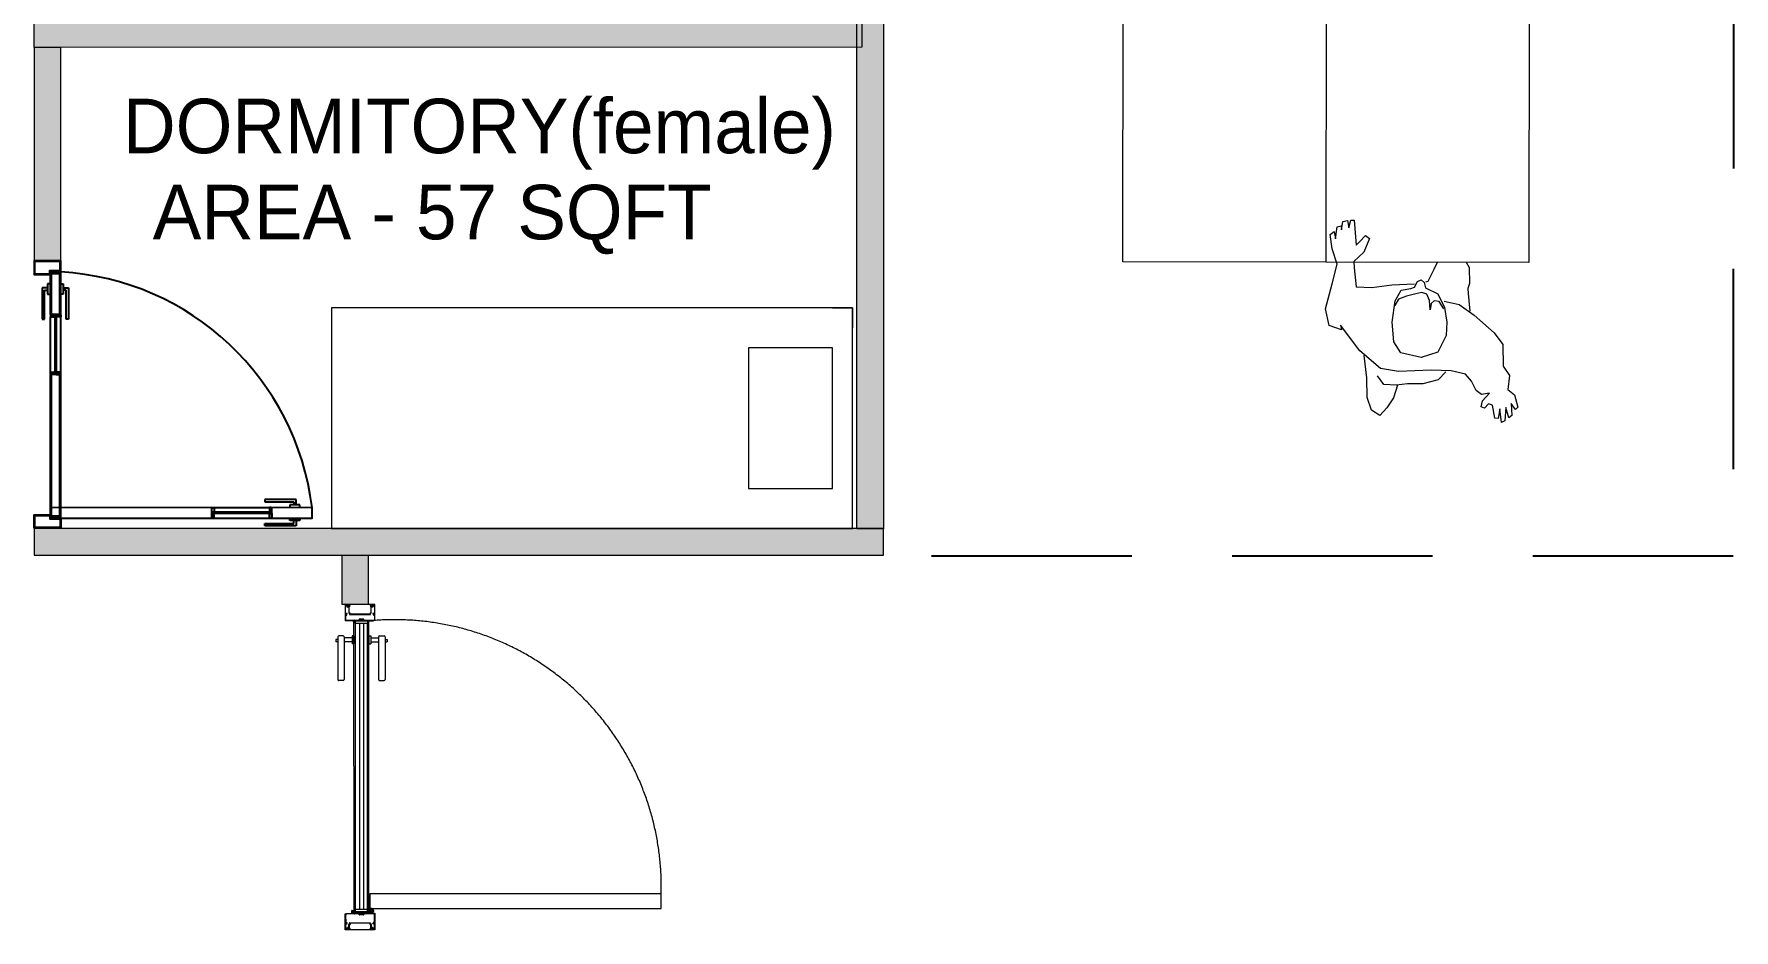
# Model space of a CAD drawing. Header units: millimetres. Extents: x -774950 to -670403, y -1165325 to -1109738.
# Drawn here: x -692792 to -686431, y -1151840 to -1148487 of the extents above; entities that cross this region are included whole.
import ezdxf

# ---------------------------------------------------------------- set-up
doc = ezdxf.new("R2010")
doc.units = ezdxf.units.MM
doc.header["$LTSCALE"] = 3000
doc.header["$MEASUREMENT"] = 0
doc.linetypes.add('DASHED', pattern=[0.75, 0.5, -0.25])
doc.linetypes.add('HIDDEN', pattern=[0.375, 0.25, -0.125])
doc.layers.get('0').update_dxf_attribs({"linetype": 'CONTINUOUS'})
for name, color, linetype, lineweight in [('1-fur', 8, 'CONTINUOUS', 0), ('A-DOOR-FULL', 40, 'CONTINUOUS', 18), ('DR-GLASS', 170, 'CONTINUOUS', 13), ('GYM. equi.', 9, 'CONTINUOUS', 9), ('I- FURN', 251, 'CONTINUOUS', 9), ('IN-DOOR', 8, 'CONTINUOUS', 0), ('PR-HATCH', 8, 'CONTINUOUS', 0), ('T-LAYOUT', 7, 'CONTINUOUS', 13), ('TOA_DOOR', 7, 'CONTINUOUS', 25)]:
    doc.layers.add(name, color=color, linetype=linetype, lineweight=lineweight)
doc.layers.add('PR-FULL HT', color=7, linetype='CONTINUOUS', lineweight=13, true_color=0x6e3e30)
doc.layers.add('RADIUS', color=8, linetype='HIDDEN')
doc.styles.add('123', font='arial.ttf', dxfattribs={"height": 0.2})
doc.styles.add('CENTURY GOTHIC', font='GOTHIC.TTF')

# ---------------------------------------------------------------- blocks, each defined once
blk = doc.blocks.new('A$C6E523535')
at = {"ltscale": 0.4}
for p, q in [((4471.8, -239.4), (1721.8, -239.4)), ((1721.8, -239.4), (1721.8, -1759.4)), ((4471.8, -1759.4), (4471.8, -239.4)), ((1721.8, -1759.4), (4471.8, -1759.4))]:
    blk.add_line(p, q, dxfattribs=at)
at = {"linetype": 'ByBlock'}
for p, q in [((3088.7, -1759.4), (3088.7, -239.4)), ((3104.9, -1759.4), (3104.9, -239.4)), ((3088.7, -999.4), (1721.8, -999.4)), ((3104.9, -999.4), (4471.8, -999.4))]:
    blk.add_line(p, q, dxfattribs=at)
for points in [[(1576.4, -787), (1563.7, -843.5), (1523.6, -899), (1457.4, -974.6), (1413.9, -1006.7), (1333.6, -1007.9), (1298.9, -1031.9), (1246.4, -1025.7), (1226.4, -1050.2), (1179.5, -1063.2), (1171.4, -1054.5), (1193.1, -1038.4), (1148.6, -1041), (1140.6, -1030.1), (1179, -1018.9), (1128.5, -1014.9), (1122.7, -1002), (1173.6, -995.5), (1137.9, -989.9), (1138.4, -977.3), (1187.3, -968.6), (1192.1, -954), (1175.7, -938.6), (1180.4, -926.1), (1203.5, -931.2), (1232, -957.6), (1226.8, -927.9), (1242.4, -907.4), (1276.8, -889.7), (1303, -867.5), (1315.6, -813.1), (1318.4, -739.3), (1312.5, -616.7), (1323.5, -549.6), (1389.8, -471.9), (1485.4, -399.6), (1468.4, -403.2), (1484.9, -357.4), (1546.7, -342.8), (1640.8, -367.5), (1714, -387.1), (1771.7, -368.2), (1824.8, -359.6), (1836.9, -374.9), (1809.3, -380.2), (1853.4, -386), (1857, -400.9), (1842.2, -402.5), (1873.7, -407.9), (1877.3, -424.9), (1849.6, -430.2), (1878.9, -437.6), (1878.4, -450.3), (1785.2, -457.3), (1797.4, -470.4), (1821.9, -492.5), (1810.8, -506.8), (1758.8, -485.9), (1724.3, -448.7), (1701, -449.9), (1628.9, -457.7), (1626.7, -516.7), (1636.6, -591), (1640.8, -676.7)], [(1262, -612.7), (1213.9, -598.2), (1176.8, -573.6), (1148.3, -547.2), (1168.5, -516.3), (1215.6, -499.1), (1289.5, -497.7), (1372.3, -488.1)], [(1312.1, -793.9), (1281.5, -765.4), (1266.8, -707.8), (1266.9, -650.9), (1262.1, -608.5), (1263.9, -562.1), (1296.5, -538)], [(1547.8, -786.1), (1575, -768), (1577.8, -749.1), (1567.7, -738.2), (1543.2, -735.2), (1578.4, -732.3), (1602, -722.6), (1609.1, -703.9), (1603.6, -680.5), (1594.4, -646.3), (1582.8, -616.4), (1560.1, -602.9)], [(1648.5, -718.2), (1650.5, -726.5), (1696.1, -749.4), (1721.8, -761.9)], [(1721.8, -869.7), (1701.7, -880.4), (1642.5, -882.4), (1623.7, -875.3), (1604.7, -876.7), (1539, -882.7)], [(1234.2, -957.7), (1235, -991.5), (1246.4, -1023.6)], [(4617.3, -1442.4), (4630, -1498.9), (4670.1, -1554.4), (4736.3, -1629.9), (4779.7, -1662), (4860, -1663.2), (4894.7, -1687.2), (4947.3, -1681), (4967.2, -1705.6), (5014.2, -1718.6), (5022.3, -1709.9), (5000.6, -1693.8), (5045, -1696.3), (5053.1, -1685.5), (5014.6, -1674.3), (5065.2, -1670.3), (5071, -1657.4), (5020.1, -1650.9), (5055.8, -1645.3), (5055.3, -1632.7), (5006.4, -1624), (5001.6, -1609.4), (5017.9, -1594), (5013.2, -1581.5), (4990.2, -1586.6), (4961.6, -1613), (4966.8, -1583.2), (4951.3, -1562.7), (4916.8, -1545), (4890.6, -1522.8), (4878, -1468.4), (4875.2, -1394.7), (4881.2, -1272.1), (4870.2, -1205), (4803.9, -1127.3), (4708.3, -1054.9), (4725.3, -1058.5), (4708.8, -1012.7), (4647, -998.2), (4552.9, -1022.8), (4479.7, -1042.5), (4422, -1023.6), (4368.9, -1015), (4356.8, -1030.2), (4384.4, -1035.5), (4340.3, -1041.4), (4336.6, -1056.3), (4351.5, -1057.9), (4320, -1063.3), (4316.4, -1080.3), (4344.1, -1085.6), (4314.8, -1093), (4315.3, -1105.7), (4408.4, -1112.7), (4396.3, -1125.8), (4371.8, -1147.8), (4382.9, -1162.2), (4434.9, -1141.2), (4469.4, -1104.1), (4492.6, -1105.3), (4564.7, -1113.1), (4567, -1172.1), (4557.1, -1246.3), (4552.9, -1332)], [(4931.7, -1268.1), (4979.7, -1253.6), (5016.8, -1229), (5045.4, -1202.6), (5025.2, -1171.7), (4978.1, -1154.5), (4904.1, -1153.1), (4821.4, -1143.5)], [(4881.5, -1449.3), (4912.1, -1420.7), (4926.9, -1363.2), (4926.8, -1306.2), (4931.5, -1263.9), (4929.8, -1217.5), (4897.2, -1193.4)], [(4645.9, -1441.5), (4618.7, -1423.4), (4615.9, -1404.5), (4626, -1393.5), (4650.5, -1390.6), (4615.2, -1387.6), (4591.6, -1378), (4584.6, -1359.2), (4590, -1335.8), (4599.3, -1301.7), (4610.8, -1271.7), (4633.6, -1258.2)], [(4545.2, -1373.6), (4543.2, -1381.9), (4497.6, -1404.7), (4471.8, -1417.2)], [(4471.8, -1525.1), (4492, -1535.8), (4551.2, -1537.7), (4569.9, -1530.7), (4589, -1532.1), (4654.7, -1538.1)]]:
    blk.add_lwpolyline(points)
for points in [[(1656.4, -701.4), (1645.4, -712.3), (1625.4, -717.7), (1603.9, -763.4), (1553.1, -788.3), (1497.9, -796.7), (1447.3, -794.8), (1385.7, -764.2), (1365.5, -700.9), (1383.3, -625.1), (1424.4, -599.2), (1497.2, -592), (1577, -603.5), (1616.9, -626.8), (1623.9, -662.9), (1628.3, -676.4), (1649.1, -687.1)], [(4537.3, -1356.8), (4548.3, -1367.6), (4568.2, -1373.1), (4589.7, -1418.8), (4640.6, -1443.6), (4695.8, -1452.1), (4746.4, -1450.2), (4808, -1419.6), (4828.2, -1356.3), (4810.4, -1280.5), (4769.3, -1254.6), (4696.5, -1247.4), (4616.7, -1258.9), (4576.8, -1282.1), (4569.7, -1318.3), (4565.3, -1331.8), (4544.5, -1342.4)]]:
    blk.add_lwpolyline(points, close=True)
blk = doc.blocks.new('*U91')
at = {"layer": 'PR-HATCH'}
h = blk.add_hatch(color=256, dxfattribs=at)
h.dxf.hatch_style = 1
h.paths.add_polyline_path([(-96940.1, -39967.2), (-85742.7, -39967.2), (-85742.7, -39867.2), (-96940.1, -39867.2)])
at = {"layer": 'PR-FULL HT', "elevation": 0}
blk.add_lwpolyline([(-96940.1, -39967.2), (-85742.7, -39967.2), (-85742.7, -39867.2), (-96940.1, -39867.2)], close=True, dxfattribs=at)
blk = doc.blocks.new('rub1')
at = {"lineweight": 20}
h = blk.add_hatch(color=8, dxfattribs=at)
h.paths.add_polyline_path([(285.1, 663.6), (284.4, 663.6, 0.06789), (284.3, 663.1), (284, 663.1), (284, 663.6), (283.7, 663.6), (283.7, 662.4), (284, 662.4), (284, 662.9), (284.3, 662.9, 0.066804), (284.4, 662.3), (285.1, 662.3, 0.299446), (285.5, 662.9), (285.5, 663.1, 0.299446)])
h.paths.add_polyline_path([(285.4, 663.1), (285.4, 662.9, -0.365226), (285, 662.5), (284.6, 662.5, -0.12053), (284.6, 663.5), (285, 663.5, -0.209232)], flags=16)
at = {"layer": '1-fur', "color": 8, "lineweight": 20}
for p, q in [((284.4, 663.6), (285.1, 663.6)), ((284.4, 662.3), (285.1, 662.3)), ((284.6, 663.5), (285, 663.5)), ((284.6, 662.5), (285, 662.5)), ((285.4, 663.1), (285.4, 662.9)), ((285.5, 663.1), (285.5, 662.9))]:
    blk.add_line(p, q, dxfattribs=at)
for points in [[(284, 662.9), (284, 662.4), (283.7, 662.4), (283.7, 663.6), (284, 663.6), (284, 663.1)], [(284.3, 663.1), (284, 663.1)], [(284, 662.9), (284.3, 662.9)]]:
    blk.add_lwpolyline(points, dxfattribs=at)
for centre, radius, start, end in [((286.3, 663), 1.99, 160.4255, 175.9608), ((286.3, 663), 1.99, 182.636, 197.9236), ((286.5, 663), 1.99, 165.4708, 192.9616), ((284.8, 662.9), 0.623, 16.2565, 63.5269), ((285, 662.9), 0.413, 282.3178, 2.5719), ((284.9, 663), 0.623, 3.1317, 69.8122), ((284.9, 662.9), 0.623, 290.1878, 356.8683)]:
    blk.add_arc(centre, radius, start, end, dxfattribs=at)
blk = doc.blocks.new('*U241')
at = {"layer": 'IN-DOOR', "color": 8, "ltscale": 2}
for p, q in [((-32.56, 3.81), (-32.56, 4.31)), ((-32.45, 4.42), (-27.72, 4.42)), ((-32.13, 4.42), (-32.13, 4.64)), ((-32.13, 4.64), (-31.89, 4.64)), ((-31.89, 4.42), (-31.89, 4.64)), ((-27.61, 3.81), (-27.61, 4.31)), ((-36, 3.3), (-36, 0)), ((-36, 3.29), (-36, 2.86)), ((-34.92, 3.3), (-35.99, 3.3)), ((-35.98, 2.84), (-35.92, 2.84)), ((-35.96, 3.17), (-35.96, 3.25)), ((-35.95, 3.26), (-34.97, 3.26)), ((-35.91, 2.83), (-35.91, 2.79)), ((-35.9, 2.78), (-35.83, 2.76)), ((-35.82, 2.77), (-35.86, 2.83)), ((-35.85, 2.84), (-35.11, 2.84)), ((-35.09, 2.88), (-35.81, 2.88)), ((-35.09, 2.82), (-35.11, 2.77)), ((-35.09, 2.76), (-34.98, 2.76)), ((-35.04, 2.83), (-35.04, 2.83)), ((-34.93, 2.81), (-35.02, 2.81)), ((-34.96, 3.25), (-34.96, 3.2)), ((-34.96, 2.74), (-34.96, 1.81)), ((-34.94, 3.18), (-34.94, 3.18)), ((-34.91, 3.21), (-34.91, 3.29)), ((-34.91, 0.51), (-34.91, 2.79)), ((-32.56, 2.62), (-32.56, 2.84)), ((-32.56, 2.84), (-31.66, 2.84)), ((-32.56, 2.62), (-31.66, 2.62)), ((-32.45, 3.7), (-27.72, 3.7)), ((-32.34, 2.84), (-32.34, 3.7)), ((-31.87, 2.84), (-31.87, 3.7)), ((-31.66, 2.62), (-31.66, 2.84)), ((-0.79, 3.21), (-0.79, 3.29)), ((-0.79, 0.51), (-0.79, 2.79)), ((-0.78, 3.3), (-0.01, 3.3)), ((-0.77, 2.81), (-0.68, 2.81)), ((-0.76, 3.18), (-0.76, 3.18)), ((-0.75, 3.25), (-0.75, 3.2)), ((-0.74, 2.74), (-0.74, 1.81)), ((-0.05, 3.26), (-0.73, 3.26)), ((-0.61, 2.76), (-0.72, 2.76)), ((-0.67, 2.83), (-0.67, 2.83)), ((-0.62, 2.82), (-0.59, 2.77)), ((-0.61, 2.88), (-0.19, 2.88)), ((-0.15, 2.84), (-0.6, 2.84)), ((-0.18, 2.77), (-0.14, 2.83)), ((-0.1, 2.78), (-0.17, 2.76)), ((-0.09, 2.83), (-0.09, 2.79)), ((-0.02, 2.84), (-0.08, 2.84)), ((-0.04, 3.17), (-0.04, 3.25)), ((0, 3.3), (0, 0)), ((0, 3.29), (0, 2.86)), ((-36, 0.44), (-36, 0.01)), ((-35.99, 0), (-34.92, 0)), ((-35.92, 0.46), (-35.98, 0.46)), ((-35.96, 0.05), (-35.96, 0.13)), ((-34.97, 0.04), (-35.95, 0.04)), ((-35.91, 0.5), (-35.91, 0.47)), ((-35.83, 0.54), (-35.9, 0.51)), ((-35.86, 0.47), (-35.82, 0.53)), ((-35.11, 0.46), (-35.85, 0.46)), ((-35.81, 0.42), (-35.09, 0.42)), ((-35.11, 0.52), (-35.09, 0.48)), ((-34.98, 0.54), (-35.09, 0.54)), ((-35.04, 0.47), (-35.04, 0.47)), ((-35.03, 0.2), (-35.03, 0.14)), ((-35.02, 0.49), (-34.93, 0.49)), ((-35.01, 0.22), (-35.01, 0.22)), ((-35.01, 0.12), (-34.93, 0.12)), ((-34.98, 0.18), (-34.99, 0.2)), ((-34.96, 1.81), (-34.97, 1.8)), ((-34.97, 1.8), (-34.96, 1.79)), ((-34.96, 1.79), (-34.96, 0.56)), ((-34.93, 0.16), (-34.96, 0.16)), ((-34.96, 0.1), (-34.96, 0.05)), ((-34.94, 0.12), (-34.94, 0.12)), ((-34.88, 0.19), (-34.92, 0.17)), ((-34.91, 0.1), (-34.91, 0.02)), ((-34.91, 0.01), (-34.91, 0.09)), ((-34.89, 0), (-34.2, 0)), ((-34.87, 0.08), (-34.85, 0.18)), ((-34.83, 0.06), (-34.85, 0.06)), ((-34.81, 0.05), (-34.82, 0.07)), ((-34.79, 0.07), (-34.8, 0.05)), ((-34.3, 0.06), (-34.77, 0.06)), ((-34.2, 0.81), (-34.2, 0)), ((-32.56, 0.98), (-32.56, 0.77)), ((-32.56, 0.98), (-31.66, 0.98)), ((-32.56, 0.77), (-31.66, 0.77)), ((-32.34, 0.77), (-32.34, -0.1)), ((-31.87, 0.77), (-31.87, -0.1)), ((-31.66, 0.98), (-31.66, 0.77)), ((-1.8, 0), (-1.8, 0.1)), ((-0.81, 0), (-1.8, 0)), ((-1.76, 0.06), (-1.65, 0.06)), ((-1.63, 0.07), (-1.62, 0.05)), ((-1.61, 0.05), (-0.88, 0.07)), ((-0.87, 0.06), (-0.86, 0.06)), ((-0.84, 0.08), (-0.85, 0.18)), ((-0.82, 0.19), (-0.79, 0.17)), ((-0.79, 0.1), (-0.79, 0.02)), ((-0.79, 0.01), (-0.79, 0.09)), ((-0.78, 0.16), (-0.74, 0.16)), ((-0.01, 0), (-0.78, 0)), ((-0.68, 0.49), (-0.77, 0.49)), ((-0.69, 0.12), (-0.77, 0.12)), ((-0.76, 0.12), (-0.76, 0.12)), ((-0.75, 0.1), (-0.75, 0.05)), ((-0.74, 1.81), (-0.73, 1.8)), ((-0.73, 1.8), (-0.74, 1.79)), ((-0.74, 1.79), (-0.74, 0.56)), ((-0.73, 0.04), (-0.05, 0.04)), ((-0.72, 0.54), (-0.62, 0.54)), ((-0.72, 0.18), (-0.71, 0.2)), ((-0.69, 0.22), (-0.69, 0.22)), ((-0.68, 0.2), (-0.68, 0.14)), ((-0.67, 0.47), (-0.67, 0.47)), ((-0.6, 0.52), (-0.62, 0.48)), ((-0.19, 0.42), (-0.61, 0.42)), ((-0.6, 0.46), (-0.15, 0.46)), ((-0.14, 0.47), (-0.18, 0.53)), ((-0.17, 0.54), (-0.1, 0.51)), ((-0.09, 0.5), (-0.09, 0.47)), ((-0.08, 0.46), (-0.02, 0.46)), ((-0.04, 0.05), (-0.04, 0.13)), ((0, 0.44), (0, 0.01)), ((-32.56, -0.21), (-32.56, -0.71)), ((-32.45, -0.1), (-27.72, -0.1)), ((-32.45, -0.82), (-27.72, -0.82)), ((-32.13, -0.82), (-32.13, -1.03)), ((-32.13, -1.03), (-31.89, -1.03)), ((-31.89, -0.82), (-31.89, -1.03)), ((-27.61, -0.21), (-27.61, -0.71))]:
    blk.add_line(p, q, dxfattribs=at)
at = {"layer": 'IN-DOOR', "color": 8, "ltscale": 3}
for p, q in [((-35.03, 3.16), (-35.03, 3.09)), ((-34.93, 3.18), (-35.01, 3.18)), ((-35.01, 3.08), (-35.01, 3.08)), ((-35, 3.09), (-34.98, 3.12)), ((-34.96, 3.13), (-34.93, 3.13)), ((-34.92, 3.13), (-34.9, 3.11)), ((-34.91, 3.28), (-34.91, 3.2)), ((-34.21, 3.3), (-34.89, 3.3)), ((-34.87, 3.12), (-34.87, 3.22)), ((-34.85, 3.24), (-34.83, 3.24)), ((-34.82, 3.23), (-34.81, 3.24)), ((-34.8, 3.24), (-34.79, 3.23)), ((-34.77, 3.24), (-34.3, 3.24)), ((-34.4, 2.03), (-34.4, 1.57)), ((-34.3, 2.07), (-34.36, 2.07)), ((-34.34, 1.83), (-34.34, 1.99)), ((-34.31, 2), (-34.23, 1.98)), ((-34.26, 2.56), (-34.27, 2.55)), ((-34.27, 2.55), (-34.26, 2.54)), ((-34.26, 3.2), (-34.26, 2.56)), ((-34.26, 2.54), (-34.26, 2.11)), ((-34.21, 2), (-34.21, 3.14)), ((-34.21, 0.91), (-34.21, 2.7)), ((-1.85, 2), (-1.85, 3.3)), ((-1.85, 3.3), (-0.81, 3.3)), ((-1.85, 0.91), (-1.85, 2.86)), ((-1.75, 2), (-1.83, 1.98)), ((-1.8, 3.2), (-1.8, 3.17)), ((-1.8, 3.17), (-1.79, 3.16)), ((-1.79, 3.16), (-1.8, 3.15)), ((-1.8, 3.15), (-1.8, 2.11)), ((-1.65, 3.24), (-1.76, 3.24)), ((-1.76, 2.07), (-1.7, 2.07)), ((-1.72, 1.83), (-1.72, 1.99)), ((-1.66, 2.03), (-1.66, 1.57)), ((-1.62, 3.24), (-1.63, 3.23)), ((-0.88, 3.23), (-1.61, 3.24)), ((-0.86, 3.24), (-0.87, 3.24)), ((-0.84, 3.12), (-0.84, 3.22)), ((-0.79, 3.13), (-0.81, 3.11)), ((-0.79, 3.28), (-0.79, 3.2)), ((-0.74, 3.13), (-0.78, 3.13)), ((-0.77, 3.18), (-0.69, 3.18)), ((-0.71, 3.09), (-0.72, 3.12)), ((-0.69, 3.08), (-0.7, 3.08)), ((-0.68, 3.16), (-0.68, 3.09)), ((-34.35, 1.53), (-34.3, 1.53)), ((-34.34, 1.61), (-34.34, 1.77)), ((-34.23, 1.62), (-34.31, 1.6)), ((-34.27, 1.04), (-34.28, 1.03)), ((-34.28, 1.01), (-34.27, 1)), ((-34.26, 1.49), (-34.26, 1.05)), ((-34.26, 0.99), (-34.26, 0.1)), ((-34.21, 0.82), (-34.21, 0.85)), ((-34.17, 0.89), (-34.2, 0.9)), ((-34.2, 0.86), (-34.17, 0.84)), ((-2.16, 0.77), (-2.16, 0.88)), ((-2.14, 0.9), (-2.08, 0.88)), ((-1.8, 0.75), (-2.14, 0.75)), ((-2.11, 0.85), (-2.11, 0.82)), ((-2.08, 0.84), (-2.1, 0.86)), ((-2.1, 0.81), (-1.86, 0.81)), ((-1.89, 0.89), (-1.86, 0.9)), ((-1.86, 0.86), (-1.89, 0.84)), ((-1.85, 0.82), (-1.85, 0.85)), ((-1.83, 1.62), (-1.75, 1.6)), ((-1.8, 1.49), (-1.8, 1.05)), ((-1.8, 0.99), (-1.8, 0.1)), ((-1.79, 1.04), (-1.79, 1.03)), ((-1.79, 1.01), (-1.79, 1)), ((-1.71, 1.53), (-1.76, 1.53)), ((-1.72, 1.61), (-1.72, 1.77))]:
    blk.add_line(p, q, dxfattribs=at)
at = {"layer": 'IN-DOOR', "color": 8, "linetype": 'DASHED'}
blk.add_lwpolyline([(-2.36, 2.73), (-2.36, 34.98), (-4, 34.98), (-4, 2.73)], close=True, dxfattribs=at)
at = {"layer": 'IN-DOOR', "color": 8}
for points in [[(-2.07, 2.62), (-34.21, 2.62), (-34.21, 2.49), (-2.07, 2.49)], [(-2.07, 2.49), (-33.9, 2.49), (-33.9, 1.11), (-2.07, 1.11)], [(-2.07, 0.98), (-34.21, 0.98), (-34.21, 1.11), (-2.07, 1.11)]]:
    blk.add_lwpolyline(points, dxfattribs=at)
for points in [[(-34.21, 2.49), (-33.9, 2.49), (-33.9, 1.11), (-34.21, 1.11)], [(-1.96, 2.49), (-2.28, 2.49), (-2.28, 1.11), (-1.96, 1.11)]]:
    blk.add_lwpolyline(points, close=True, dxfattribs=at)
at = {"layer": 'IN-DOOR', "color": 5}
for points in [[(-33.9, 2.02), (-2.28, 2.02)], [(-33.9, 1.58), (-2.28, 1.58)]]:
    blk.add_lwpolyline(points, dxfattribs=at)
at = {"layer": 'IN-DOOR', "color": 8, "linetype": 'Continuous', "lineweight": 25}
for points in [[(-1.95, 0.99), (-1.86, 0.99, 0.414214), (-1.85, 1), (-1.85, 2.87, 3.112272), (-2.02, 2.63, -0.513651), (-1.96, 2.59), (-1.96, 1, 0.414214)], [(-2.24, 2.77, 0.414214), (-2.22, 2.77), (-2.2, 2.77, 0.307235), (-2.05, 2.75), (-2.03, 2.73, 0.414214), (-2.02, 2.73), (-1.95, 2.81, 0.414214), (-1.96, 2.82), (-1.97, 2.84, 0.307235), (-2.02, 2.98), (-2.02, 3.01, 0.414214), (-2.03, 3.02), (-2.13, 3.04, 0.414214), (-2.14, 3.03), (-2.14, 3.01, 0.307235), (-2.24, 2.89), (-2.26, 2.88, 0.414214), (-2.27, 2.87)]]:
    blk.add_lwpolyline(points, format="xyb", close=True, dxfattribs=at)
at = {"layer": 'IN-DOOR', "color": 8, "linetype": 'DASHED'}
blk.add_arc((-4.8, 5.45), 29.53, 88.4446, 185.2074, dxfattribs=at)
at = {"layer": 'IN-DOOR', "color": 8, "ltscale": 2}
for centre, radius, start, end in [((-32.45, 4.31), 0.108, 90, 180), ((-32.45, 3.81), 0.108, 180, 270), ((-27.72, 4.31), 0.108, 360, 90), ((-27.72, 3.81), 0.108, 270, 360), ((-35.99, 3.29), 0.0108, 90, 180), ((-35.98, 2.86), 0.018, 180, 270), ((-35.95, 3.25), 0.0108, 90, 180), ((-35.93, 3.17), 0.0288, 180, 293.5782), ((-35.84, 2.8), 0.353, 84.9915, 103.4121), ((-35.92, 2.83), 0.0108, 360, 90), ((-35.9, 2.79), 0.0108, 180, 250), ((-35.82, 3.04), 0.0648, 81.2602, 348.7398), ((-35.85, 2.83), 0.0108, 90, 200), ((-35.81, 2.91), 0.0288, 115.8419, 270), ((-35.83, 2.77), 0.0108, 250, 20), ((-35.81, 3.13), 0.0252, 261.2602, 81.2602), ((-35.88, 3.13), 0.204, 286.1738, 325.757), ((-35.74, 3.02), 0.0252, 348.7398, 168.7398), ((-35.11, 2.82), 0.018, 360, 90), ((-35.09, 2.77), 0.018, 180, 270), ((-35.09, 2.83), 0.054, 360, 90), ((-35.02, 2.83), 0.018, 180, 270), ((-34.98, 2.74), 0.018, 360, 90), ((-34.97, 3.25), 0.0108, 360, 90), ((-34.94, 3.2), 0.018, 180, 270), ((-34.94, 3.21), 0.0288, 270, 360), ((-34.93, 2.79), 0.018, 360, 90), ((-34.92, 3.29), 0.0108, 360, 90), ((-0.78, 3.29), 0.0108, 90, 180), ((-0.76, 3.21), 0.0288, 180, 270), ((-0.77, 2.79), 0.018, 90, 180), ((-0.76, 3.2), 0.018, 270, 360), ((-0.73, 3.25), 0.0108, 90, 180), ((-0.72, 2.74), 0.018, 90, 180), ((-0.68, 2.83), 0.018, 270, 360), ((-0.61, 2.83), 0.054, 90, 180), ((-0.6, 2.82), 0.018, 90, 180), ((-0.61, 2.77), 0.018, 270, 360), ((-0.26, 3.02), 0.0252, 11.2602, 191.2602), ((-0.12, 3.13), 0.204, 214.243, 253.8262), ((-0.18, 3.04), 0.0648, 191.2602, 98.7398), ((-0.19, 3.13), 0.0252, 98.7398, 278.7398), ((-0.16, 2.8), 0.353, 76.5878, 95.0085), ((-0.19, 2.91), 0.0288, 270, 64.158), ((-0.17, 2.77), 0.0108, 160, 290), ((-0.15, 2.83), 0.0108, 340, 90), ((-0.1, 2.79), 0.0108, 290, 360), ((-0.08, 2.83), 0.0108, 90, 180), ((-0.07, 3.17), 0.0288, 246.4218, 360), ((-0.05, 3.25), 0.0108, 360, 90), ((-0.02, 2.86), 0.018, 270, 360), ((-0.01, 3.29), 0.0108, 360, 90), ((-35.98, 0.44), 0.018, 90, 180), ((-35.99, 0.01), 0.0108, 180, 270), ((-35.93, 0.13), 0.0288, 66.4218, 180), ((-35.95, 0.05), 0.0108, 180, 270), ((-35.92, 0.47), 0.0108, 270, 360), ((-35.85, 0.41), 0.27, 254.6491, 275.7262), ((-35.9, 0.5), 0.0108, 110, 180), ((-35.84, 0.26), 0.0648, 11.2602, 278.7398), ((-35.85, 0.47), 0.0108, 160, 270), ((-35.81, 0.39), 0.0288, 90, 244.158), ((-35.83, 0.53), 0.0108, 340, 110), ((-35.83, 0.17), 0.0252, 278.7398, 98.7398), ((-35.88, 0.2), 0.173, 28.706, 71.7459), ((-35.75, 0.28), 0.0252, 191.2602, 11.2602), ((-35.09, 0.52), 0.018, 90, 180), ((-35.11, 0.48), 0.018, 270, 360), ((-35.09, 0.47), 0.054, 270, 360), ((-35.02, 0.47), 0.018, 90, 180), ((-35.01, 0.2), 0.018, 90, 180), ((-35.01, 0.14), 0.018, 180, 270), ((-35.01, 0.2), 0.018, 360, 90), ((-34.98, 0.56), 0.018, 270, 360), ((-34.96, 0.18), 0.018, 180, 270), ((-34.97, 0.05), 0.0108, 270, 360), ((-34.94, 0.1), 0.018, 90, 180), ((-34.94, 0.09), 0.0288, 360, 90), ((-34.93, 0.51), 0.018, 270, 360), ((-34.93, 0.18), 0.018, 270, 315), ((-34.93, 0.1), 0.018, 360, 90), ((-34.92, 0.01), 0.0108, 270, 360), ((-34.89, 0.02), 0.018, 180, 270), ((-34.87, 0.18), 0.018, 360, 135), ((-34.85, 0.08), 0.018, 180, 270), ((-34.83, 0.08), 0.018, 270, 315), ((-34.8, 0.04), 0.0108, 45, 135), ((-34.77, 0.08), 0.018, 225, 270), ((-34.3, 0.1), 0.036, 270, 360), ((-1.76, 0.1), 0.036, 180, 270), ((-1.65, 0.08), 0.018, 270, 315), ((-1.62, 0.04), 0.0108, 45, 135), ((-0.87, 0.08), 0.018, 225, 270), ((-0.86, 0.08), 0.018, 270, 360), ((-0.84, 0.18), 0.018, 45, 180), ((-0.81, 0.02), 0.018, 270, 360), ((-0.77, 0.51), 0.018, 180, 270), ((-0.78, 0.18), 0.018, 225, 270), ((-0.76, 0.09), 0.0288, 90, 180), ((-0.77, 0.1), 0.018, 90, 180), ((-0.78, 0.01), 0.0108, 180, 270), ((-0.76, 0.1), 0.018, 360, 90), ((-0.73, 0.05), 0.0108, 180, 270), ((-0.72, 0.56), 0.018, 180, 270), ((-0.74, 0.18), 0.018, 270, 360), ((-0.69, 0.2), 0.018, 90, 180), ((-0.69, 0.2), 0.018, 360, 90), ((-0.69, 0.14), 0.018, 270, 360), ((-0.68, 0.47), 0.018, 360, 90), ((-0.61, 0.47), 0.054, 180, 270), ((-0.62, 0.52), 0.018, 360, 90), ((-0.6, 0.48), 0.018, 180, 270), ((-0.12, 0.2), 0.173, 108.254, 151.294), ((-0.25, 0.28), 0.0252, 168.7398, 348.7398), ((-0.16, 0.26), 0.0648, 261.2602, 168.7398), ((-0.17, 0.17), 0.0252, 81.2602, 261.2602), ((-0.19, 0.39), 0.0288, 295.8419, 90), ((-0.17, 0.53), 0.0108, 70, 200), ((-0.15, 0.41), 0.27, 264.2737, 285.3508), ((-0.15, 0.47), 0.0108, 270, 20), ((-0.1, 0.5), 0.0108, 360, 70), ((-0.08, 0.47), 0.0108, 180, 270), ((-0.07, 0.13), 0.0288, 360, 113.5782), ((-0.05, 0.05), 0.0108, 270, 360), ((-0.02, 0.44), 0.018, 360, 90), ((-0.01, 0.01), 0.0108, 270, 360), ((-32.45, -0.21), 0.108, 90, 180), ((-32.45, -0.71), 0.108, 180, 270), ((-27.72, -0.21), 0.108, 360, 90), ((-27.72, -0.71), 0.108, 270, 360)]:
    blk.add_arc(centre, radius, start, end, dxfattribs=at)
at = {"layer": 'IN-DOOR', "color": 8, "ltscale": 3}
for centre, radius, start, end in [((-35.01, 3.16), 0.018, 90, 180), ((-35.01, 3.09), 0.018, 180, 270), ((-35.01, 3.09), 0.0126, 277.0353, 26.015), ((-34.96, 3.12), 0.018, 90, 180), ((-34.93, 3.2), 0.018, 270, 360), ((-34.93, 3.12), 0.018, 45, 90), ((-34.89, 3.28), 0.018, 90, 180), ((-34.88, 3.12), 0.018, 225, 360), ((-34.85, 3.22), 0.018, 90, 180), ((-34.83, 3.22), 0.018, 45, 90), ((-34.8, 3.25), 0.0108, 225, 315), ((-34.77, 3.22), 0.018, 90, 135), ((-34.36, 2.03), 0.036, 90, 180), ((-34.32, 1.99), 0.018, 75.8258, 180), ((-34.3, 3.2), 0.036, 360, 90), ((-34.3, 2.11), 0.036, 270, 360), ((-34.23, 2), 0.018, 255.8258, 360), ((-1.83, 2), 0.018, 180, 284.1742), ((-1.76, 3.2), 0.036, 90, 180), ((-1.76, 2.11), 0.036, 180, 270), ((-1.74, 1.99), 0.018, 360, 104.1742), ((-1.7, 2.03), 0.036, 360, 90), ((-1.65, 3.22), 0.018, 45, 90), ((-1.62, 3.25), 0.0108, 225, 315), ((-0.87, 3.22), 0.018, 90, 135), ((-0.86, 3.22), 0.018, 360, 90), ((-0.82, 3.12), 0.018, 180, 315), ((-0.81, 3.28), 0.018, 360, 90), ((-0.77, 3.2), 0.018, 180, 270), ((-0.78, 3.12), 0.018, 90, 135), ((-0.74, 3.12), 0.018, 360, 90), ((-0.7, 3.09), 0.0126, 153.985, 262.9647), ((-0.69, 3.16), 0.018, 360, 90), ((-0.69, 3.09), 0.018, 270, 360), ((-34.35, 1.58), 0.0452, 191.7193, 271.6001), ((-34.33, 1.8), 0.018, 134.427, 225.573), ((-34.35, 1.83), 0.018, 314.427, 360), ((-34.35, 1.77), 0.018, 360, 45.573), ((-34.32, 1.61), 0.018, 180, 284.1742), ((-34.3, 1.49), 0.036, 360, 90), ((-34.27, 1.02), 0.0108, 135, 225), ((-34.28, 1.05), 0.018, 315, 360), ((-34.28, 0.99), 0.018, 360, 45), ((-34.23, 1.6), 0.018, 360, 104.1742), ((-34.2, 0.91), 0.0108, 180, 270), ((-34.2, 0.85), 0.0108, 90, 180), ((-34.2, 0.82), 0.0108, 180, 270), ((-34.17, 0.86), 0.0216, 270, 90), ((-2.14, 0.88), 0.018, 90, 180), ((-2.14, 0.77), 0.018, 180, 270), ((-2.1, 0.85), 0.0108, 90, 180), ((-2.1, 0.82), 0.0108, 180, 270), ((-2.08, 0.86), 0.0216, 270, 90), ((-1.89, 0.86), 0.0216, 90, 270), ((-1.86, 0.91), 0.0108, 270, 360), ((-1.86, 0.85), 0.0108, 360, 90), ((-1.86, 0.82), 0.0108, 270, 360), ((-1.83, 1.6), 0.018, 75.8258, 180), ((-1.76, 1.49), 0.036, 90, 180), ((-1.78, 1.05), 0.018, 180, 225), ((-1.78, 0.99), 0.018, 135, 180), ((-1.79, 1.02), 0.0108, 315, 45), ((-1.74, 1.61), 0.018, 255.8258, 360), ((-1.71, 1.83), 0.018, 180, 225.573), ((-1.73, 1.8), 0.018, 314.427, 45.573), ((-1.71, 1.77), 0.018, 134.427, 180), ((-1.71, 1.58), 0.0452, 268.3999, 348.2806)]:
    blk.add_arc(centre, radius, start, end, dxfattribs=at)
at = {"layer": 'IN-DOOR', "color": 8, "lineweight": 20, "extrusion": (0, 0, -1), "xscale": 0.1118615642299428, "yscale": 0.1118615642299428, "zscale": -0.1118615642299429, "rotation": 90.00002373157199}
blk.add_blockref('rub1', (76.13, -30.93), dxfattribs=at)
blk = doc.blocks.new('GLASS DOOR')
at = {"layer": 'A-DOOR-FULL', "linetype": 'Continuous', "xscale": 29.16666563673521, "yscale": 29.16666563673521, "zscale": 29.16666563673521, "rotation": 89.99989653425754}
blk.add_blockref('*U241', (51.5, 57.6, 0), dxfattribs=at)
blk = doc.blocks.new('FURNITURE-EXAMINATION BED - 1950 X 825')
at = {"layer": 'I- FURN', "ltscale": 10}
for p, q in [((1950, 0), (0, 0)), ((0, 0), (0, -825)), ((1950, -825), (1950, 0)), ((0, -825), (0, -750)), ((75, -825), (0, -825)), ((0, -825), (1950, -825))]:
    blk.add_line(p, q, dxfattribs=at)
at = {"layer": 'I- FURN', "color": 8, "lineweight": 9, "ltscale": 10}
for p, q in [((389.4, -148.9), (75, -148.9)), ((75, -148.9), (75, -676.1)), ((389.4, -676.1), (389.4, -148.9)), ((75, -676.1), (389.4, -676.1))]:
    blk.add_line(p, q, dxfattribs=at)
blk = doc.blocks.new('*U108')
at = {"layer": 'PR-HATCH'}
h = blk.add_hatch(color=256, dxfattribs=at)
h.dxf.hatch_style = 1
h.paths.add_polyline_path([(-85033.9, -39967.2), (-81855.1, -39967.2), (-81855.1, -39867.2), (-85033.9, -39867.2)])
at = {"layer": 'PR-FULL HT', "elevation": 0}
blk.add_lwpolyline([(-85033.9, -39967.2), (-81855.1, -39967.2), (-81855.1, -39867.2), (-85033.9, -39867.2)], close=True, dxfattribs=at)
blk = doc.blocks.new('*U139')
at = {"layer": 'PR-HATCH'}
h = blk.add_hatch(color=256, dxfattribs=at)
h.dxf.hatch_style = 1
h.paths.add_polyline_path([(-87464, -39967.2), (-84366.8, -39967.2), (-84366.8, -39867.2), (-87464, -39867.2)])
at = {"layer": 'PR-FULL HT', "elevation": 0}
blk.add_lwpolyline([(-87464, -39967.2), (-84366.8, -39967.2), (-84366.8, -39867.2), (-87464, -39867.2)], close=True, dxfattribs=at)
blk = doc.blocks.new('*U135')
at = {"layer": 'PR-HATCH'}
h = blk.add_hatch(color=256, dxfattribs=at)
h.dxf.hatch_style = 1
h.paths.add_polyline_path([(-83081.2, -39967.2), (-82281.8, -39967.2), (-82281.8, -39867.2), (-83081.2, -39867.2)])
at = {"layer": 'PR-FULL HT', "elevation": 0}
blk.add_lwpolyline([(-83081.2, -39967.2), (-82281.8, -39967.2), (-82281.8, -39867.2), (-83081.2, -39867.2)], close=True, dxfattribs=at)
blk = doc.blocks.new('A$C3A863514')
at = {"layer": 'TOA_DOOR', "color": 8, "ltscale": 3}
for p, q in [((-113, 1029.6), (-113, 906.7)), ((-92, 1029.6), (-113, 1029.6)), ((-103.6, 1020.1), (-92, 1020.1)), ((-103.6, 906.7), (-103.6, 1020.1)), ((-92, 1044.7), (-92, 1005)), ((-82.6, 1044.7), (-92, 1044.7)), ((-92, 1029.6), (-92, 1020.1)), ((-92, 1005), (-82.6, 1005)), ((-40, 1044.7), (-30.6, 1044.7)), ((-30.6, 1005), (-40, 1005)), ((-30.6, 1044.7), (-30.6, 1005)), ((-30.6, 1029.6), (-30.6, 1020.1)), ((-30.6, 1029.6), (-9.6, 1029.6)), ((-19, 1020.1), (-30.6, 1020.1)), ((-19, 906.7), (-19, 1020.1)), ((-9.6, 1029.6), (-9.6, 906.7)), ((-113, 906.7), (-103.6, 906.7)), ((-40, 934.5), (-81, 934.5)), ((-81, 708), (-81, 924.6)), ((-62.9, 934.5), (-62.9, 708)), ((-58.1, 934.5), (-58.1, 708)), ((-40, 708), (-40, 924.6)), ((-9.6, 906.7), (-19, 906.7)), ((-40, 698.2), (-81, 698.2))]:
    blk.add_line(p, q, dxfattribs=at)
at = {"layer": 'TOA_DOOR', "ltscale": 3}
for p, q in [((-944.9, 135.5), (-822, 135.5)), ((-944.9, 114.5), (-944.9, 135.5)), ((-822, 135.5), (-822, 126)), ((-960, 114.5), (-920.3, 114.5)), ((-960, 105), (-960, 114.5)), ((-944.9, 114.5), (-935.4, 114.5)), ((-935.4, 126), (-935.4, 114.5)), ((-822, 126), (-935.4, 126)), ((-920.3, 114.5), (-920.3, 105)), ((-840, 105), (-840, 64)), ((-613.6, 105), (-830.2, 105)), ((-603.7, 105), (-603.7, 64)), ((-960, 62.5), (-960, 53)), ((-960, 53), (-920.3, 53)), ((-944.9, 53), (-935.4, 53)), ((-944.9, 53), (-944.9, 32)), ((-944.9, 32), (-822, 32)), ((-935.4, 41.4), (-935.4, 53)), ((-822, 41.4), (-935.4, 41.4)), ((-920.3, 53), (-920.3, 62.5)), ((-613.6, 64), (-830.2, 64)), ((-822, 32), (-822, 41.4))]:
    blk.add_line(p, q, dxfattribs=at)
at = {"layer": 'TOA_DOOR', "color": 5, "ltscale": 3}
for p, q in [((-840, 86.9), (-613.6, 86.9)), ((-840, 82.2), (-613.6, 82.2))]:
    blk.add_line(p, q, dxfattribs=at)
at = {"layer": 'TOA_DOOR', "color": 8, "ltscale": 3}
blk.add_lwpolyline([(-39.9, 64), (-40, 1092), (-81, 1092), (-80.9, 64)], close=True, dxfattribs=at)
for points in [[(-78.5, 934.5), (-78.5, 932), (-81, 932), (-81, 924.6), (-62.9, 924.6), (-62.9, 934.5), (-78.5, 934.5)], [(-42.5, 934.5), (-42.5, 932), (-40, 932), (-40, 924.6), (-58.1, 924.6), (-58.1, 934.5), (-42.5, 934.5)], [(-78.5, 698.2), (-78.5, 700.7), (-81, 700.7), (-81, 708), (-62.9, 708), (-62.9, 698.2), (-78.5, 698.2)], [(-42.5, 698.2), (-42.5, 700.7), (-40, 700.7), (-40, 708), (-58.1, 708), (-58.1, 698.2), (-42.5, 698.2)]]:
    blk.add_lwpolyline(points, dxfattribs=at)
at = {"layer": 'TOA_DOOR', "ltscale": 3}
for points in [[(-1050, 0), (-1050, 0), (-997.5, 0), (-997.5, 64), (-1010.1, 64), (-1010.1, 105), (-1050, 105), (-1050, 0)], [(-1047.6, 3.1), (-1047.6, 2.4), (-999.9, 2.4), (-999.9, 61.7), (-1012.5, 61.7), (-1012.5, 102.6), (-1047.6, 102.6), (-1047.6, 2.4)], [(-840, 105), (-1007.3, 105), (-1007.3, 101.8), (-840, 101.8)], [(-840, 64), (-1007.3, 64), (-1007.3, 67.2), (-840, 67.2)], [(-840, 101.8), (-999.4, 101.8), (-999.4, 67.2), (-840, 67.2)], [(-840, 102.5), (-837.5, 102.5), (-837.5, 105), (-830.2, 105), (-830.2, 86.9), (-840, 86.9), (-840, 102.5)], [(-840, 66.5), (-837.5, 66.5), (-837.5, 64), (-830.2, 64), (-830.2, 82.2), (-840, 82.2), (-840, 66.5)], [(-603.7, 102.5), (-606.2, 102.5), (-606.2, 105), (-613.6, 105), (-613.6, 86.9), (-603.7, 86.9), (-603.7, 102.5)], [(-603.7, 66.5), (-606.2, 66.5), (-606.2, 64), (-613.6, 64), (-613.6, 82.2), (-603.7, 82.2), (-603.7, 66.5)], [(-39.9, 105), (-603.7, 105)], [(-603.7, 101.8), (-39.9, 101.8), (-39.9, 105)], [(-47.8, 101.8), (-603.7, 101.8)], [(-603.7, 67.2), (-47.8, 67.2), (-47.8, 101.8)], [(-39.9, 67.2), (-39.9, 64), (-603.7, 64)], [(-603.7, 67.2), (-39.9, 67.2)], [(0, 0), (0, 0), (-52.5, 0), (-52.5, 64), (-39.9, 64), (-39.9, 105), (0, 105), (0, 0)], [(-2.4, 3.1), (-2.4, 2.4), (-50.1, 2.4), (-50.1, 61.7), (-37.5, 61.7), (-37.5, 102.6), (-2.4, 102.6), (-2.4, 2.4)]]:
    blk.add_lwpolyline(points, dxfattribs=at)
for points in [[(-1007.3, 101.8), (-999.4, 101.8), (-999.4, 67.2), (-1007.3, 67.2)], [(-39.9, 101.8), (-47.8, 101.8), (-47.8, 67.2), (-39.9, 67.2)]]:
    blk.add_lwpolyline(points, close=True, dxfattribs=at)
at = {"layer": 'TOA_DOOR', "color": 8, "ltscale": 3}
blk.add_arc((47.2, 43.5), 1056.3, 96.9725, 176.66066, dxfattribs=at)
at = {"layer": 'TOA_DOOR', "ltscale": 3}
for centre, radius, start, end in [((-850.4, 98.5), 15.6, 311.97465, 17.09535), ((-857.7, 96.8), 20.3, 330.67981, 14.7641), ((-845.4, 100), 14.2, 292.47405, 7.50673), ((-841.2, 99.3), 12.5, 275.68823, 327.98283), ((-850.4, 70.6), 15.6, 342.90465, 48.02535), ((-857.7, 72.2), 20.3, 345.2359, 29.32019), ((-845.4, 69), 14.2, 352.49327, 67.52595), ((-841.2, 69.8), 12.5, 32.01717, 84.31177), ((-834.4, 95.7), 5.19, 207.9347, 287.08974), ((-834.4, 73.4), 5.19, 72.91026, 152.0653), ((-833.7, 100.1), 5.81, 208.01115, 296.81028), ((-833.7, 68.9), 5.81, 63.18972, 151.98885), ((-832.8, 106.2), 8, 222.53973, 287.36657), ((-832.8, 62.8), 8, 72.63343, 137.46027), ((-611, 106.2), 8, 252.63343, 317.46027), ((-611, 62.8), 8, 42.53973, 107.36657), ((-602.5, 99.3), 12.5, 212.01717, 264.31177), ((-602.5, 69.8), 12.5, 95.68823, 147.98283), ((-610.1, 100.1), 5.81, 243.18972, 331.98885), ((-610.1, 68.9), 5.81, 28.01115, 116.81028), ((-598.3, 100), 14.2, 172.49327, 247.52595), ((-598.3, 69), 14.2, 112.47405, 187.50673), ((-609.4, 95.7), 5.19, 252.91026, 332.0653), ((-609.4, 73.4), 5.19, 27.9347, 107.08974), ((-593.3, 98.5), 15.6, 162.90465, 228.02535), ((-593.3, 70.6), 15.6, 131.97465, 197.09535), ((-586, 96.8), 20.3, 165.2359, 209.32019), ((-586, 72.2), 20.3, 150.67981, 194.7641)]:
    blk.add_arc(centre, radius, start, end, dxfattribs=at)
blk = doc.blocks.new('*U159')
at = {"layer": 'PR-HATCH'}
h = blk.add_hatch(color=256, dxfattribs=at)
h.dxf.hatch_style = 1
h.paths.add_polyline_path([(-90867.3, -39967.2), (-90684.4, -39967.2), (-90684.4, -39867.2), (-90867.3, -39867.2)])
at = {"layer": 'PR-FULL HT', "elevation": 0}
blk.add_lwpolyline([(-90867.3, -39967.2), (-90684.4, -39967.2), (-90684.4, -39867.2), (-90867.3, -39867.2)], close=True, dxfattribs=at)

msp = doc.modelspace()

# ---------------------------------------------------------------- linework, layer by layer
at = {"layer": 'RADIUS', "linetype": 'HIDDEN'}
msp.add_lwpolyline([(-686431.2, -1139240.4), (-686434, -1150441.3), (-689614.9, -1150441.3)], dxfattribs=at)

# ---------------------------------------------------------------- block references
at = {"layer": 'DR-GLASS', "xscale": 1.159400967975573, "yscale": 1.159400967975573, "zscale": 1.159400967975573, "rotation": 180.0050688129427}
msp.add_blockref('GLASS DOOR', (-691568.2, -1151772.9, 0), dxfattribs=at)
at = {"layer": 'GYM. equi.', "xscale": -0.9999981589218144, "yscale": 0.9999978356063363, "zscale": 0.9999979999999999, "rotation": 89.92390513001189}
msp.add_blockref('A$C6E523535', (-688952, -1144867.6, 0), dxfattribs=at)
at = {"layer": 'I- FURN', "rotation": 180}
msp.add_blockref('FURNITURE-EXAMINATION BED - 1950 X 825', (-689729.6, -1150337.2, 0), dxfattribs=at)
at = {"layer": 'PR-FULL HT', "xscale": -1}
for name, p, rotation in [('*U91', (-729567, -1236087.5, 0), 90.00894706348842), ('*U91', (-729567, -1236087.5, 0), 90.00894706348842), ('*U139', (-777164.9, -1108582.9, 0), 0.008477206795332037)]:
    msp.add_blockref(name, p, dxfattribs=dict(at, rotation=rotation))
at = {"layer": 'PR-FULL HT'}
for name, p, rotation in [('*U135', (-732646.9, -1066249.6, 0), 89.99152279320467), ('*U108', (-607752.2, -1110482.3, 0), 359.9915227932046), ('*U159', (-731494, -1059747.7, 0), 89.99152279320461)]:
    msp.add_blockref(name, p, dxfattribs=dict(at, rotation=rotation))
at = {"layer": 'TOA_DOOR', "lineweight": 0, "ltscale": 3, "xscale": 0.9523809472203696, "yscale": 0.9523809472203696, "zscale": 0.9523809472203696, "rotation": 270.0059645928819}
msp.add_blockref('A$C3A863514', (-692791.9, -1150336.7, 0), dxfattribs=at)

# ---------------------------------------------------------------- texts
at = {"layer": 'T-LAYOUT', "char_height": 203.971, "attachment_point": 8}
for s, insert, width, style in [('{\\fCentury Gothic|b0|i0|c0|p34;\\C0;DORMITORY(female)\\C256;\\c0;\\P  }', (-691125.5, -1149334.9, 0), 2897.028, '123'), ('{\\C0;AREA - 57 SQFT}', (-691302.2, -1149311.6), 3082.636, 'CENTURY GOTHIC')]:
    msp.add_mtext(s, dxfattribs=dict(at, insert=insert, width=width, style=style))

doc.saveas('drawing.dxf')
